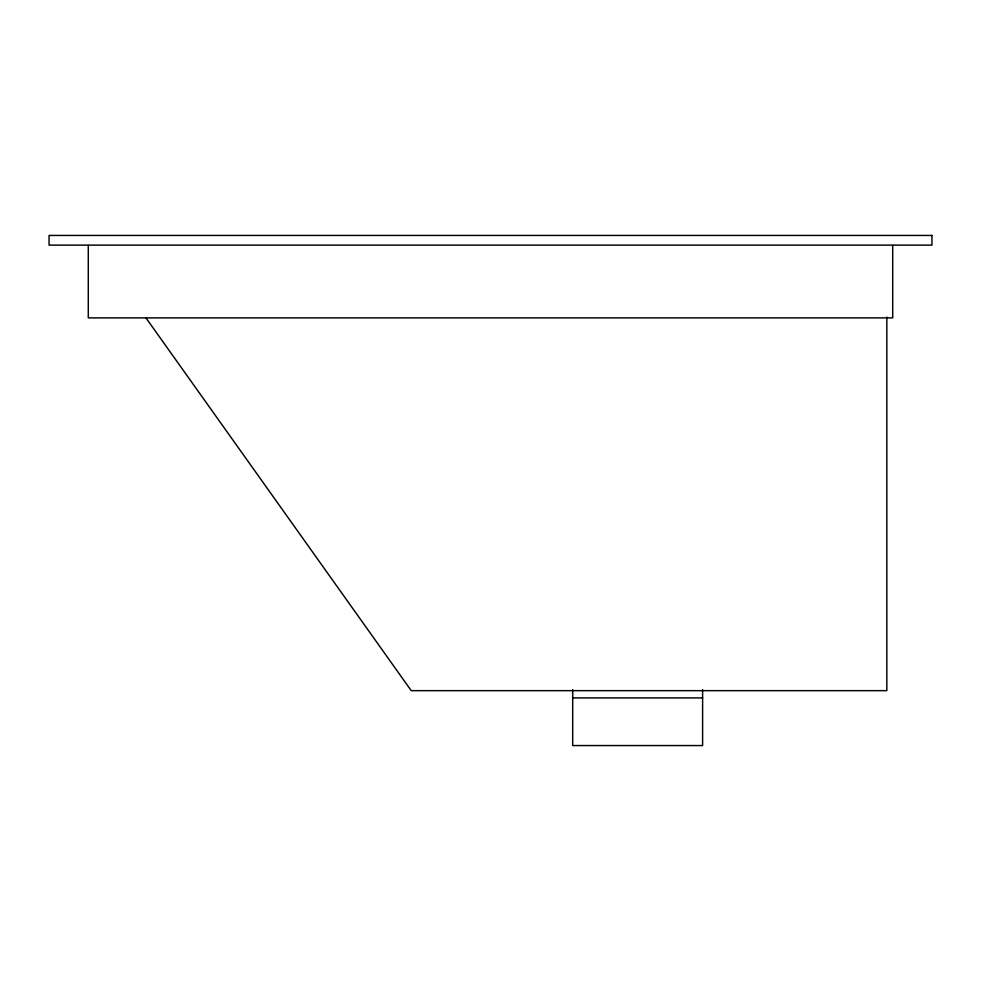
<?xml version="1.0" encoding="UTF-8"?>
<svg xmlns="http://www.w3.org/2000/svg" width="981" height="981" viewBox="0 0 981 981"><rect width="100%" height="100%" fill="white"/><g stroke="black" fill="none" stroke-linecap="round" stroke-linejoin="round"><path stroke-width="1.47" d="M572.696 697.908L702.604 697.908M145.691 317.513L411.235 690.661L886.824 690.661L886.824 317.084M892.71 245.434L892.71 317.881L88.29 317.881L88.29 245.434M702.604 689.569L702.604 745.56L572.696 745.56L572.696 689.569M931.95 235.44L49.05 235.44L49.05 245.127L931.95 245.127L931.95 235.44"/></g></svg>
